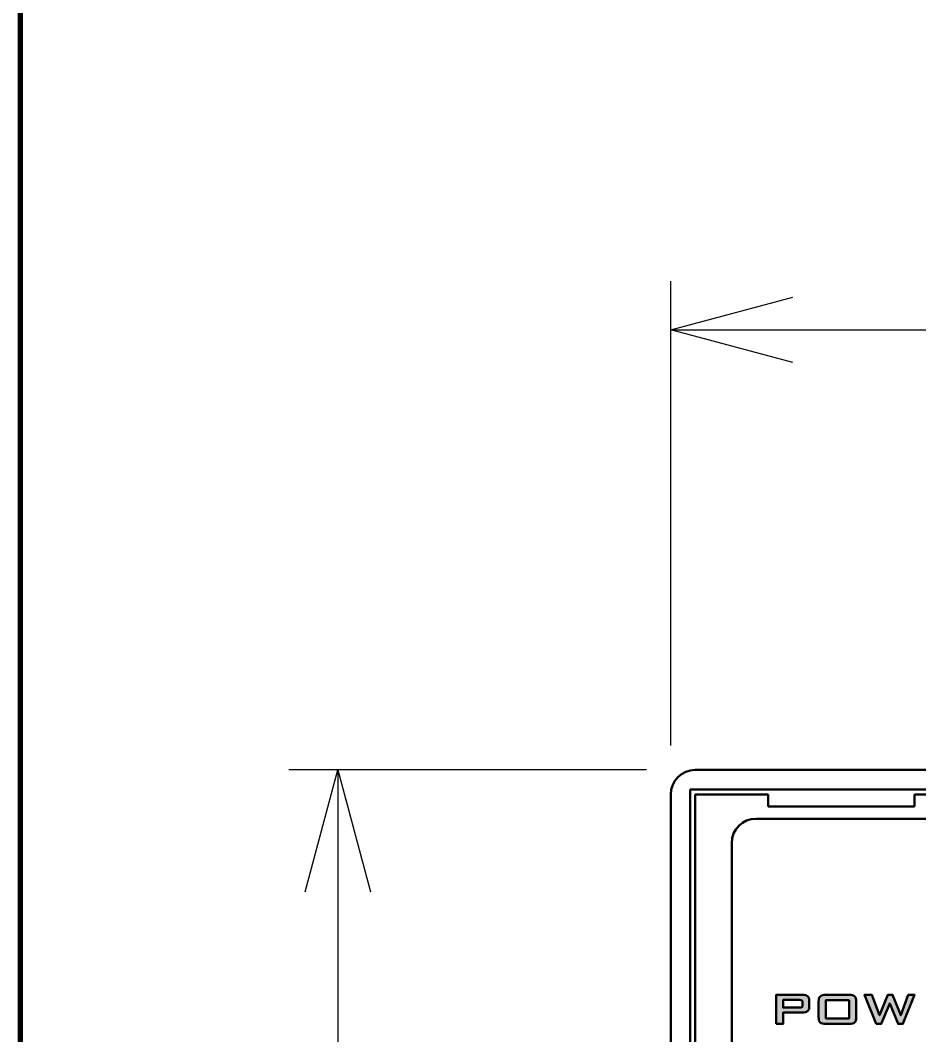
# Model space of a CAD drawing. Header units: millimetres. Extents: x 4 to 387, y 0 to 281.
# Drawn here: x 4 to 40.86, y 144.44 to 186.06 of the extents above; entities that cross this region are included whole.
import ezdxf

# ---------------------------------------------------------------- set-up
doc = ezdxf.new("R2010")
doc.units = ezdxf.units.MM
doc.layers.get('0').update_dxf_attribs({"lineweight": 30})
doc.layers.get('Defpoints').update_dxf_attribs({"lineweight": 9})
for name, color, linetype, lineweight in [('2KD_寸法１', 7, 'Continuous', 15), ('2KD_寸法１ @ 2', 7, 'Continuous', 15), ('AUX', 7, 'Continuous', 40)]:
    doc.layers.add(name, color=color, linetype=linetype, lineweight=lineweight)
doc.styles.get("Standard").update_dxf_attribs({"font": 'simplex.shx', "width": 0.8, "bigfont": 'extfont.shx'})
doc.dimstyles.new('KD-STD', dxfattribs={"dimscale": 0, "dimtxt": 2.5, "dimasz": 2.5, "dimexe": 1, "dimexo": 1, "dimgap": 1, "dimtad": 1, "dimdsep": 46, "dimtxsty": 'Standard', "dimblk": 'OPEN30', "dimcen": 0, "dimadec": 0, "dimazin": 0, "dimtfac": 1, "dimtmove": 0, "dimatfit": 3, "dimldrblk": 'OPEN30', "dimfxl": 1, "dimtfill": 1, "dimtolj": 1, "dimtzin": 0, "dimlwd": 15, "dimlwe": 15, "dimarcsym": 0})

# ---------------------------------------------------------------- blocks, each defined once
blk = doc.blocks.new('_Open30')
at = {"lineweight": -2}
for p, q in [((-1, 0.2679), (0, 0)), ((0, 0), (-1, -0.2679)), ((0, 0), (-1, 0))]:
    blk.add_line(p, q, dxfattribs=at)
blk = doc.blocks.new('*D30')
at = {"layer": '2KD_寸法１', "color": 0, "lineweight": 15}
for p, q in [((30.687, 156.298), (30.687, 175.363)), ((90.687, 156.298), (90.687, 175.363)), ((35.687, 173.363), (85.687, 173.363))]:
    blk.add_line(p, q, dxfattribs=at)
at = {"layer": 'Defpoints', "color": 0}
for p in [(90.687, 173.363), (30.687, 154.298), (90.687, 154.298)]:
    blk.add_point(p, dxfattribs=at)
at = {"layer": '2KD_寸法１', "color": 0, "lineweight": 15, "xscale": 5, "yscale": 5, "zscale": 5, "rotation": 180}
blk.add_blockref('_Open30', (30.687, 173.363), dxfattribs=at)
at = {"layer": '2KD_寸法１', "color": 0, "lineweight": 15, "xscale": 5, "yscale": 5, "zscale": 5}
blk.add_blockref('_Open30', (90.687, 173.363), dxfattribs=at)
at = {"layer": '2KD_寸法１', "color": 0, "insert": (60.687, 177.863), "char_height": 5, "attachment_point": 5, "bg_fill": 3, "box_fill_scale": 1.1, "bg_fill_color": 9, "bg_fill_true_color": 13158600, "bg_fill_transparency": 4392426}
blk.add_mtext('\\A1;60', dxfattribs=at)
blk = doc.blocks.new('*D31')
at = {"layer": '2KD_寸法１', "color": 0, "lineweight": 15}
for p, q in [((29.687, 155.298), (15.023, 155.298)), ((17.023, 150.298), (17.023, 80.298)), ((31.187, 75.298), (15.023, 75.298))]:
    blk.add_line(p, q, dxfattribs=at)
at = {"layer": 'Defpoints', "color": 0}
for p in [(31.687, 155.298), (17.023, 75.298), (33.187, 75.298)]:
    blk.add_point(p, dxfattribs=at)
at = {"layer": '2KD_寸法１', "color": 0, "lineweight": 15, "xscale": 5, "yscale": 5, "zscale": 5}
for p, rotation in [((17.023, 155.298), 90), ((17.023, 75.298), 270)]:
    blk.add_blockref('_Open30', p, dxfattribs=dict(at, rotation=rotation))
at = {"layer": '2KD_寸法１', "color": 0, "insert": (12.523, 115.298), "char_height": 5, "attachment_point": 5, "rotation": 90, "bg_fill": 3, "box_fill_scale": 1.1, "bg_fill_color": 9, "bg_fill_true_color": 13158600, "bg_fill_transparency": 4392922}
blk.add_mtext('\\A1;80', dxfattribs=at)
blk = doc.blocks.new('A$C52B85D9B')
h = blk.add_hatch(color=256)
edge = h.paths.add_edge_path(flags=16)
edge.add_spline(control_points=[(-24.729, -9.434), (-24.729, -9.434), (-25.393, -9.434), (-25.393, -9.434), (-25.393, -9.434), (-25.393, -9.751), (-25.393, -9.751), (-25.393, -9.751), (-24.729, -9.751), (-24.729, -9.751), (-24.678, -9.751), (-24.643, -9.743), (-24.625, -9.729), (-24.605, -9.714), (-24.596, -9.689), (-24.596, -9.654), (-24.596, -9.654), (-24.596, -9.53), (-24.596, -9.53), (-24.596, -9.495), (-24.605, -9.471), (-24.625, -9.456), (-24.643, -9.441), (-24.678, -9.434), (-24.729, -9.434)], knot_values=[0, 0, 0, 0, 1, 1, 1, 2, 2, 2, 3, 3, 3, 4, 4, 4, 5, 5, 5, 6, 6, 6, 7, 7, 7, 8, 8, 8, 8], degree=3, periodic=0)
edge = h.paths.add_edge_path()
edge.add_spline(control_points=[(-25.68, -10.422), (-25.68, -10.422), (-25.68, -9.228), (-25.68, -9.228), (-25.68, -9.228), (-24.605, -9.228), (-24.605, -9.228), (-24.506, -9.228), (-24.434, -9.247), (-24.39, -9.283), (-24.346, -9.319), (-24.325, -9.378), (-24.325, -9.46), (-24.325, -9.46), (-24.325, -9.724), (-24.325, -9.724), (-24.325, -9.806), (-24.347, -9.865), (-24.391, -9.901), (-24.435, -9.938), (-24.506, -9.956), (-24.605, -9.956), (-24.605, -9.956), (-25.393, -9.956), (-25.393, -9.956), (-25.393, -9.956), (-25.393, -10.422), (-25.393, -10.422), (-25.393, -10.422), (-25.68, -10.422), (-25.68, -10.422)], knot_values=[0, 0, 0, 0, 1, 1, 1, 2, 2, 2, 3, 3, 3, 4, 4, 4, 5, 5, 5, 6, 6, 6, 7, 7, 7, 8, 8, 8, 9, 9, 9, 10, 10, 10, 10], degree=3, periodic=0)
h = blk.add_hatch(color=256)
edge = h.paths.add_edge_path()
edge.add_spline(control_points=[(-23.936, -9.509), (-23.936, -9.401), (-23.915, -9.327), (-23.873, -9.288), (-23.83, -9.248), (-23.748, -9.228), (-23.626, -9.228), (-23.626, -9.228), (-22.703, -9.228), (-22.703, -9.228), (-22.58, -9.228), (-22.497, -9.248), (-22.456, -9.288), (-22.414, -9.327), (-22.393, -9.401), (-22.393, -9.509), (-22.393, -9.509), (-22.393, -10.139), (-22.393, -10.139), (-22.393, -10.248), (-22.414, -10.323), (-22.457, -10.362), (-22.5, -10.402), (-22.582, -10.422), (-22.703, -10.422), (-22.703, -10.422), (-23.626, -10.422), (-23.626, -10.422), (-23.748, -10.422), (-23.83, -10.402), (-23.873, -10.362), (-23.915, -10.323), (-23.936, -10.248), (-23.936, -10.139), (-23.936, -10.139), (-23.936, -9.509), (-23.936, -9.509)], knot_values=[0, 0, 0, 0, 1, 1, 1, 2, 2, 2, 3, 3, 3, 4, 4, 4, 5, 5, 5, 6, 6, 6, 7, 7, 7, 8, 8, 8, 9, 9, 9, 10, 10, 10, 11, 11, 11, 12, 12, 12, 12], degree=3, periodic=0)
h.paths.add_polyline_path([(-23.646, -10.193), (-22.684, -10.193), (-22.684, -9.447), (-23.646, -9.447)], flags=16)
blk.add_hatch(color=256).paths.add_polyline_path([(-21.569, -10.422), (-22.054, -9.228), (-21.749, -9.228), (-21.437, -10.061), (-21.1, -9.228), (-20.901, -9.228), (-20.567, -10.061), (-20.26, -9.228), (-19.997, -9.228), (-20.476, -10.422), (-20.675, -10.422), (-21.019, -9.578), (-21.369, -10.422)])
for p, q in [((-29, 0), (29, 0)), ((-29.2, -73.7), (-29.2, -0.8)), ((-29.2, -0.8), (29.2, -0.8)), ((-30, -73.7), (-30, -1)), ((-29, -74.5), (-29, -1)), ((-29, -1), (-26, -1)), ((-26, -1.5), (-26, -1)), ((-20, -1), (20, -1)), ((-20, -1), (-20, -1.5)), ((-20, -1.5), (-26, -1.5))]:
    blk.add_line(p, q)
for points in [[(-23.646, -10.193), (-22.684, -10.193), (-22.684, -9.447), (-23.646, -9.447), (-23.646, -10.193)], [(-21.569, -10.422), (-22.054, -9.228), (-21.749, -9.228), (-21.437, -10.061), (-21.1, -9.228), (-20.901, -9.228), (-20.567, -10.061), (-20.26, -9.228), (-19.997, -9.228), (-20.476, -10.422), (-20.675, -10.422), (-21.019, -9.578), (-21.369, -10.422), (-21.569, -10.422)]]:
    blk.add_lwpolyline(points)
blk.add_arc((-29, -1), 1, 90, 180)
for points in [[(-26.5, -2), (-27.052, -2), (-27.5, -2.448), (-27.5, -3)], [(-25.5, -2), (-25.5, -2), (-26.5, -2), (-26.5, -2)], [(25.5, -2), (25.5, -2), (-25.5, -2), (-25.5, -2)], [(-27.5, -3), (-27.5, -3), (-27.5, -4), (-27.5, -4)], [(-27.5, -4), (-27.5, -4), (-27.5, -78), (-27.5, -78)]]:
    blk.add_open_spline(points, degree=3)
for points, knots in [([(-25.68, -10.422), (-25.68, -10.422), (-25.68, -9.228), (-25.68, -9.228), (-25.68, -9.228), (-24.605, -9.228), (-24.605, -9.228), (-24.506, -9.228), (-24.434, -9.247), (-24.39, -9.283), (-24.346, -9.319), (-24.325, -9.378), (-24.325, -9.46), (-24.325, -9.46), (-24.325, -9.724), (-24.325, -9.724), (-24.325, -9.806), (-24.347, -9.865), (-24.391, -9.901), (-24.435, -9.938), (-24.506, -9.956), (-24.605, -9.956), (-24.605, -9.956), (-25.393, -9.956), (-25.393, -9.956), (-25.393, -9.956), (-25.393, -10.422), (-25.393, -10.422), (-25.393, -10.422), (-25.68, -10.422), (-25.68, -10.422)], [0, 0, 0, 0, 1, 1, 1, 2, 2, 2, 3, 3, 3, 4, 4, 4, 5, 5, 5, 6, 6, 6, 7, 7, 7, 8, 8, 8, 9, 9, 9, 10, 10, 10, 10]), ([(-24.729, -9.434), (-24.729, -9.434), (-25.393, -9.434), (-25.393, -9.434), (-25.393, -9.434), (-25.393, -9.751), (-25.393, -9.751), (-25.393, -9.751), (-24.729, -9.751), (-24.729, -9.751), (-24.678, -9.751), (-24.643, -9.743), (-24.625, -9.729), (-24.605, -9.714), (-24.596, -9.689), (-24.596, -9.654), (-24.596, -9.654), (-24.596, -9.53), (-24.596, -9.53), (-24.596, -9.495), (-24.605, -9.471), (-24.625, -9.456), (-24.643, -9.441), (-24.678, -9.434), (-24.729, -9.434)], [0, 0, 0, 0, 1, 1, 1, 2, 2, 2, 3, 3, 3, 4, 4, 4, 5, 5, 5, 6, 6, 6, 7, 7, 7, 8, 8, 8, 8]), ([(-23.936, -9.509), (-23.936, -9.401), (-23.915, -9.327), (-23.873, -9.288), (-23.83, -9.248), (-23.748, -9.228), (-23.626, -9.228), (-23.626, -9.228), (-22.703, -9.228), (-22.703, -9.228), (-22.58, -9.228), (-22.497, -9.248), (-22.456, -9.288), (-22.414, -9.327), (-22.393, -9.401), (-22.393, -9.509), (-22.393, -9.509), (-22.393, -10.139), (-22.393, -10.139), (-22.393, -10.248), (-22.414, -10.323), (-22.457, -10.362), (-22.5, -10.402), (-22.582, -10.422), (-22.703, -10.422), (-22.703, -10.422), (-23.626, -10.422), (-23.626, -10.422), (-23.748, -10.422), (-23.83, -10.402), (-23.873, -10.362), (-23.915, -10.323), (-23.936, -10.248), (-23.936, -10.139), (-23.936, -10.139), (-23.936, -9.509), (-23.936, -9.509)], [0, 0, 0, 0, 1, 1, 1, 2, 2, 2, 3, 3, 3, 4, 4, 4, 5, 5, 5, 6, 6, 6, 7, 7, 7, 8, 8, 8, 9, 9, 9, 10, 10, 10, 11, 11, 11, 12, 12, 12, 12])]:
    blk.add_open_spline(points, degree=3, knots=knots)

msp = doc.modelspace()

# ---------------------------------------------------------------- linework, layer by layer
at = {"layer": 'AUX', "lineweight": 70}
msp.add_lwpolyline([(4, 4), (387, 4), (387, 281), (4, 281)], close=True, dxfattribs=at)

# ---------------------------------------------------------------- next in the draw order: dimensions: what is measured, and where the dimension line sits
at = {"layer": '2KD_寸法１ @ 2'}
dim = msp.add_linear_dim(base=(90.687, 173.363), p1=(30.687, 154.298), p2=(90.687, 154.298), dimstyle='KD-STD', override={"dimscale": 2, "dimtix": 0, "dimtofl": 1, "dimtmove": 0, "dimatfit": 3}, dxfattribs=at)
dim.commit()
dim.dimension.update_dxf_attribs({"geometry": '*D30', "text_midpoint": (60.687, 177.863)})

# ---------------------------------------------------------------- next in the draw order: dimensions: what is measured, and where the dimension line sits
dim = msp.add_linear_dim(base=(17.023, 75.298), p1=(31.687, 155.298), p2=(33.187, 75.298), angle=90, dimstyle='KD-STD', override={"dimscale": 2, "dimtix": 0, "dimtofl": 1, "dimtmove": 0, "dimatfit": 3}, dxfattribs=at)
dim.commit()
dim.dimension.update_dxf_attribs({"geometry": '*D31', "text_midpoint": (12.523, 115.298)})

# ---------------------------------------------------------------- next in the draw order: block references
msp.add_blockref('A$C52B85D9B', (60.687, 155.298))

doc.saveas('drawing.dxf')
